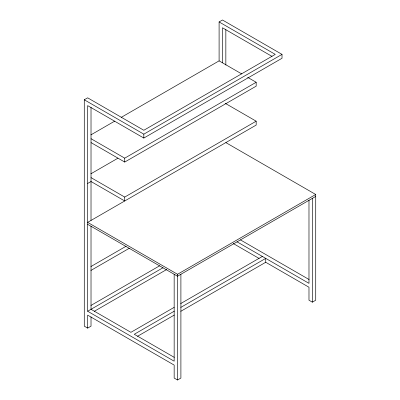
<?xml version="1.0" encoding="UTF-8"?>
<svg xmlns="http://www.w3.org/2000/svg" width="400" height="400" viewBox="0 0 400 400"><rect width="100%" height="100%" fill="white"/><g stroke="black" fill="none" stroke-linecap="round" stroke-linejoin="round"><path stroke-width="0.6" d="M91.02 316.895L91.02 326.165L87.65 328.11L84.28 326.165L84.28 99.785L87.65 97.835L143.825 130.27L275.275 54.38L219.1 21.945L219.1 60.865L121.19 117.395M219.1 21.945L222.47 20L282.015 54.38L282.015 58.27L143.825 138.055L87.65 105.62L87.65 311.245L174.16 361.19L174.16 274.27M90.895 134.88L114.7 121.14M84.28 99.785L143.825 134.16L282.015 54.38M90.895 173.8L117.945 158.185M91.02 138.7L124.725 158.16L256.175 82.27L256.175 86.16L124.725 162.055L91.02 142.595M87.65 183.46L91.02 181.515L124.725 200.975L124.725 197.08L256.175 121.19L256.175 125.08L87.65 222.38L177.53 274.27L315.72 194.485L315.72 300.215L312.35 302.165L308.98 300.215L308.98 287.245L265.725 262.27L180.795 311.305M90.895 266.56L126.06 246.26M90.895 270.45L129.305 248.275M90.895 305.48L159.595 265.815M87.65 311.245L162.965 267.76M94.265 311.315L166.755 269.465M315.72 196.435L177.53 276.215L87.65 224.325M174.18 307.34L130.905 332.325L91.02 309.3L91.02 226.105M180.67 303.59L262.355 256.435M174.305 311.16L134.275 334.27L174.285 357.37M180.795 307.41L265.725 258.38L265.725 262.27M137.52 336.29L174.305 315.05M87.65 328.11L87.65 315.135L174.16 365.08L174.16 378.055L177.53 380L180.9 378.055L180.9 274.27M272.04 56.405L222.47 27.785L222.47 62.81M219.1 60.865L241.73 73.93M247.615 77.33L256.175 82.27M225.145 103.275L256.175 121.19M225.84 142.595L315.72 194.485M240.44 239.89L309.105 279.535M237.02 241.81L308.98 283.35L308.98 200.18M233.25 243.52L259.12 258.46M91.02 177.62L124.725 197.08M312.35 198.38L312.35 302.165M225.84 29.575L225.84 65.07M177.53 274.27L177.53 380M143.825 134.16L143.825 138.055M124.725 158.16L124.725 162.055M91.02 107.36L91.02 220.43"/></g></svg>
